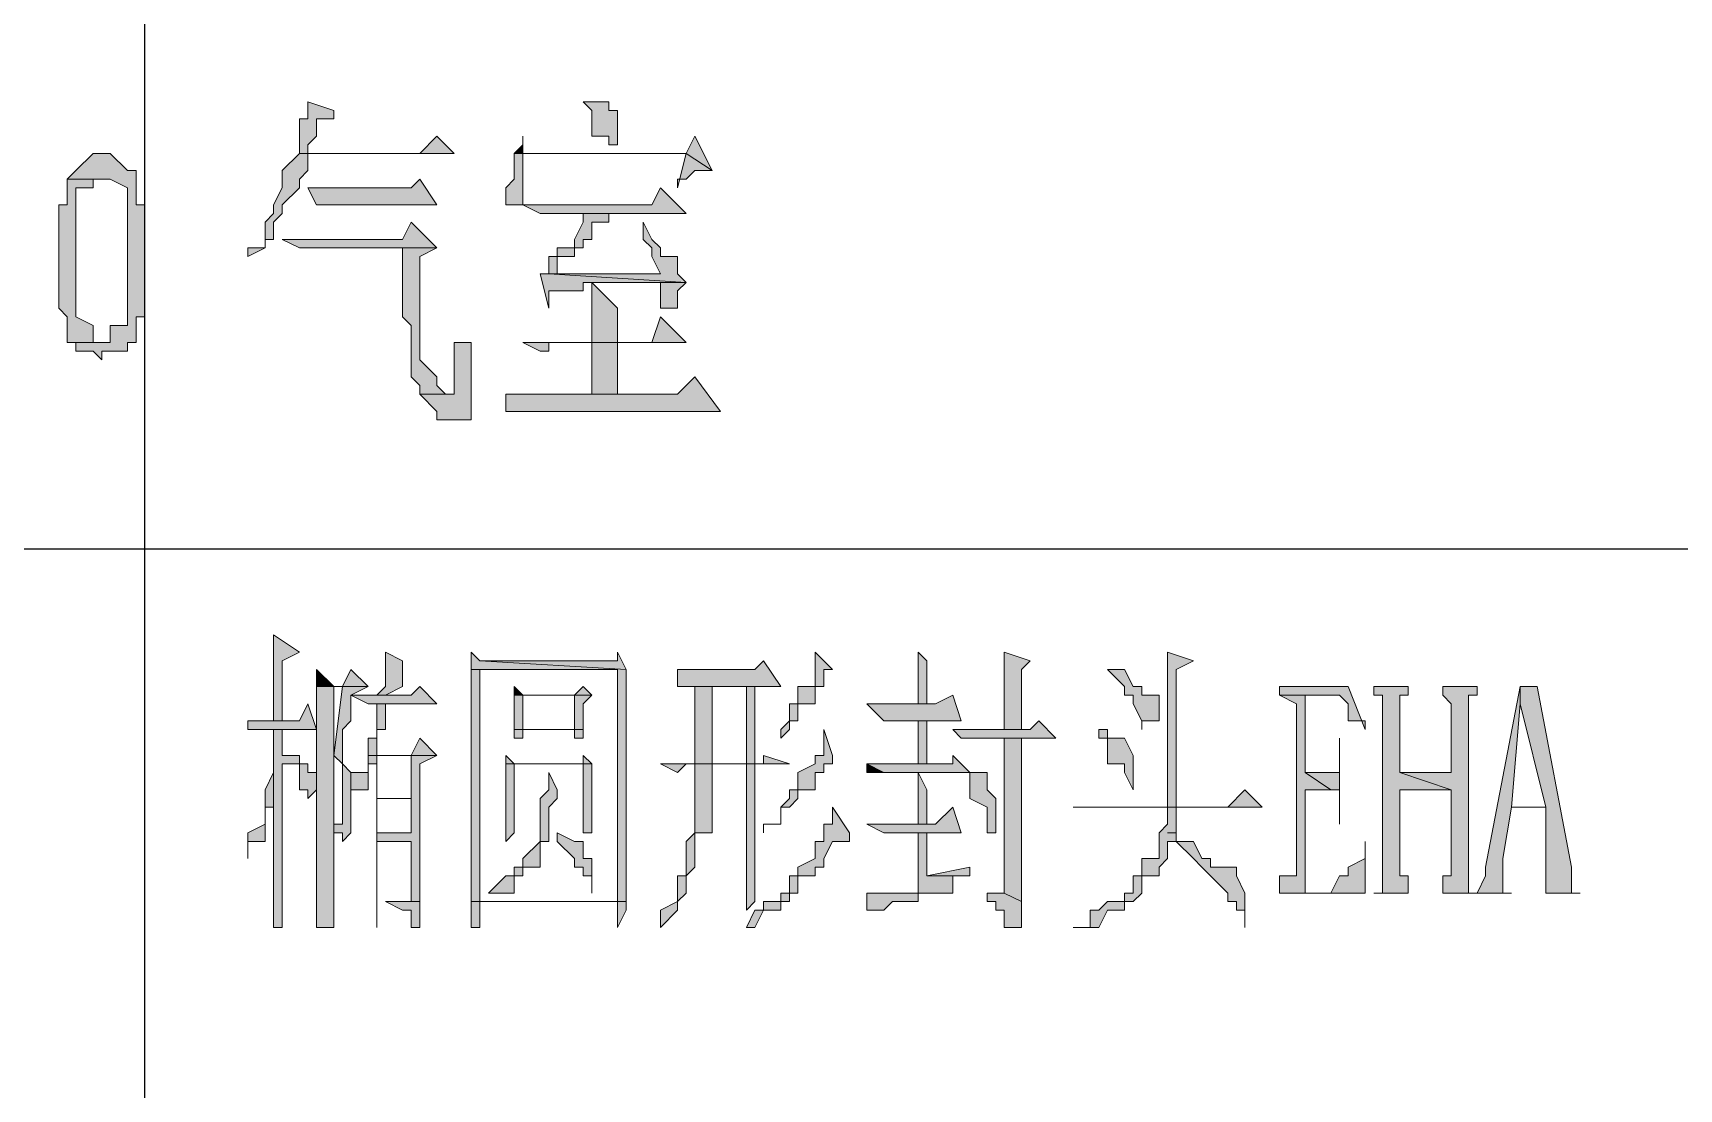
# Model space of a CAD drawing. Header units: millimetres. Extents: x 20 to 821, y 1 to 1134.
# Drawn here: x 617.22 to 651.69, y 212.76 to 234.86 of the extents above; entities that cross this region are included whole.
import ezdxf

# ---------------------------------------------------------------- set-up
doc = ezdxf.new("R2010")
doc.units = ezdxf.units.MM
doc.layers.add('1', color=7, linetype='Continuous')

msp = doc.modelspace()

# ---------------------------------------------------------------- hatches: boundary and pattern name
h = msp.add_hatch(color=0)
h.dxf.hatch_style = 2
h.paths.add_polyline_path([(622.98, 233.421732), (622.98, 233.061732), (622.8, 233.061732), (622.8, 232.341732), (622.98, 232.341732), (622.98, 232.521732), (623.16, 232.701732), (623.16, 233.061732), (623.52, 233.061732), (623.52, 233.241732)])
h = msp.add_hatch(color=0)
h.dxf.hatch_style = 2
h.paths.add_polyline_path([(628.74, 233.421732), (628.92, 233.241732), (628.92, 232.701732), (629.28, 232.701732), (629.28, 232.521732), (629.46, 232.521732), (629.46, 233.241732), (629.28, 233.241732), (629.28, 233.421732), (628.92, 233.421732)])
h = msp.add_hatch(color=0)
h.dxf.hatch_style = 2
h.paths.add_polyline_path([(625.68, 232.701732), (625.32, 232.341732), (622.8, 232.341732), (622.44, 231.981732), (622.44, 231.621732), (622.26, 231.261732), (622.26, 231.081732), (622.08, 230.901732), (622.08, 230.361732), (621.72, 230.361732), (621.72, 230.181732), (622.08, 230.361732), (622.08, 230.541732), (622.26, 230.541732), (622.26, 230.901732), (622.44, 231.081732), (622.44, 231.261732), (622.8, 231.621732), (622.8, 231.801732), (622.98, 231.981732), (622.98, 232.341732), (626.04, 232.341732)])
h = msp.add_hatch(color=0)
h.dxf.hatch_style = 2
h.paths.add_polyline_path([(631.08, 232.701732), (630.9, 232.341732), (627.3, 232.341732), (630.9, 232.341732), (631.44, 231.981732)])
h = msp.add_hatch(color=0)
h.dxf.hatch_style = 2
h.paths.add_polyline_path([(627.48, 232.701732), (627.48, 232.521732), (627.3, 232.341732), (627.48, 232.341732)])
h = msp.add_hatch(color=0)
h.dxf.hatch_style = 2
h.paths.add_polyline_path([(618.66, 232.341732), (618.48, 232.341732), (618.12, 231.981732), (617.94, 231.801732), (618.84, 231.801732), (619.2, 231.621732), (619.2, 230.901732), (619.2, 228.741732), (618.84, 228.741732), (618.84, 228.381732), (618.66, 228.381732), (617.94, 228.381732), (618.12, 228.381732), (618.12, 228.201732), (618.48, 228.201732), (618.66, 228.021732), (618.66, 228.201732), (618.84, 228.201732), (619.2, 228.201732), (619.2, 228.381732), (619.38, 228.381732), (619.38, 228.741732), (619.38, 228.921732), (619.56, 228.921732), (619.56, 231.261732), (619.38, 231.261732), (619.38, 231.981732), (619.2, 231.981732), (618.84, 232.341732)])
h = msp.add_hatch(color=0)
h.dxf.hatch_style = 2
h.paths.add_polyline_path([(627.3, 232.341732), (627.3, 231.801732), (627.12, 231.621732), (627.12, 231.261732), (627.3, 231.261732), (627.48, 231.261732), (627.48, 231.621732), (627.48, 232.341732), (630.9, 232.341732)])
h = msp.add_hatch(color=0)
h.dxf.hatch_style = 2
h.paths.add_polyline_path([(630.9, 232.341732), (630.72, 231.621732), (630.72, 231.801732), (630.9, 231.801732), (631.08, 231.981732), (631.44, 231.981732)])
h = msp.add_hatch(color=0)
h.dxf.hatch_style = 2
h.paths.add_polyline_path([(617.94, 231.801732), (617.94, 231.261732), (617.76, 231.261732), (617.76, 229.101732), (617.94, 228.921732), (617.94, 228.381732), (618.66, 228.381732), (618.48, 228.381732), (618.48, 228.741732), (618.12, 228.921732), (618.12, 231.621732), (618.48, 231.621732), (618.48, 231.801732), (618.66, 231.801732)])
h = msp.add_hatch(color=0)
h.dxf.hatch_style = 2
h.paths.add_polyline_path([(625.32, 231.801732), (625.14, 231.621732), (622.98, 231.621732), (623.16, 231.261732), (625.68, 231.261732)])
h = msp.add_hatch(color=0)
h.dxf.hatch_style = 2
h.paths.add_polyline_path([(630.36, 231.621732), (630.18, 231.261732), (627.48, 231.261732), (627.84, 231.081732), (630.9, 231.081732)])
h = msp.add_hatch(color=0)
h.dxf.hatch_style = 2
h.paths.add_polyline_path([(629.28, 231.081732), (628.74, 231.081732), (628.74, 230.901732), (628.56, 230.541732), (628.56, 230.361732), (628.2, 230.361732), (628.2, 230.181732), (628.02, 230.181732), (628.02, 229.821732), (627.84, 229.821732), (628.02, 229.101732), (628.02, 229.461732), (628.2, 229.461732), (628.74, 229.461732), (628.74, 229.641732), (628.92, 229.641732), (630.9, 229.641732), (628.02, 229.821732), (628.2, 229.821732), (628.2, 230.181732), (628.56, 230.181732), (628.56, 230.361732), (628.74, 230.361732), (628.74, 230.541732), (628.92, 230.541732), (628.92, 230.901732), (629.28, 230.901732)])
h = msp.add_hatch(color=0)
h.dxf.hatch_style = 2
h.paths.add_polyline_path([(625.14, 230.901732), (624.96, 230.541732), (622.44, 230.541732), (622.8, 230.361732), (625.68, 230.361732)])
h = msp.add_hatch(color=0)
h.dxf.hatch_style = 2
h.paths.add_polyline_path([(630, 230.901732), (630, 230.541732), (630.18, 230.361732), (630.18, 230.181732), (630.36, 229.821732), (628.02, 229.821732), (630.9, 229.641732), (630.72, 229.821732), (630.72, 230.181732), (630.36, 230.181732), (630.36, 230.361732), (630.18, 230.541732)])
h = msp.add_hatch(color=0)
h.dxf.hatch_style = 2
h.paths.add_polyline_path([(625.68, 230.361732), (624.96, 230.361732), (624.96, 230.181732), (624.96, 228.921732), (625.14, 228.741732), (625.14, 227.661732), (625.32, 227.481732), (625.32, 227.301732), (625.86, 227.301732), (625.68, 227.481732), (625.68, 227.661732), (625.32, 228.021732), (625.32, 230.181732)])
h = msp.add_hatch(color=0)
h.dxf.hatch_style = 2
h.paths.add_polyline_path([(628.92, 229.641732), (628.92, 228.381732), (629.46, 228.381732), (629.46, 229.101732)])
h = msp.add_hatch(color=0)
h.dxf.hatch_style = 2
h.paths.add_polyline_path([(630.9, 229.641732), (630.36, 229.641732), (630.36, 229.461732), (630.36, 229.101732), (630.72, 229.101732), (630.72, 229.461732)])
h = msp.add_hatch(color=0)
h.dxf.hatch_style = 2
h.paths.add_polyline_path([(630.36, 228.921732), (630.18, 228.381732), (627.48, 228.381732), (627.84, 228.201732), (628.02, 228.201732), (628.02, 228.381732), (630.9, 228.381732)])
h = msp.add_hatch(color=0)
h.dxf.hatch_style = 2
h.paths.add_polyline_path([(626.4, 228.381732), (626.04, 228.381732), (626.04, 228.201732), (626.04, 227.301732), (625.86, 227.301732), (625.32, 227.301732), (625.68, 226.941732), (625.68, 226.761732), (625.86, 226.761732), (626.4, 226.761732), (626.4, 226.941732), (626.4, 227.301732), (626.4, 227.481732)])
h = msp.add_hatch(color=0)
h.dxf.hatch_style = 2
h.paths.add_polyline_path([(628.92, 227.301732), (629.46, 227.301732), (629.46, 228.381732), (628.92, 228.381732)])
h = msp.add_hatch(color=0)
h.dxf.hatch_style = 2
h.paths.add_polyline_path([(631.08, 227.661732), (630.72, 227.301732), (627.12, 227.301732), (627.12, 226.941732), (631.62, 226.941732)])
h = msp.add_hatch(color=0)
h.dxf.hatch_style = 2
h.paths.add_polyline_path([(622.26, 222.261732), (622.26, 220.461732), (622.44, 220.461732), (622.44, 221.721732), (622.8, 221.901732)])
h = msp.add_hatch(color=0)
h.dxf.hatch_style = 2
h.paths.add_polyline_path([(624.6, 221.901732), (624.6, 221.181732), (624.42, 221.001732), (624.6, 221.001732), (624.96, 221.181732), (624.96, 221.721732)])
h = msp.add_hatch(color=0)
h.dxf.hatch_style = 2
h.paths.add_polyline_path([(626.4, 221.901732), (626.4, 221.541732), (629.46, 221.541732), (629.46, 216.681732), (626.58, 216.681732), (629.64, 216.681732), (629.64, 216.861732), (629.64, 221.541732), (626.58, 221.721732)])
h = msp.add_hatch(color=0)
h.dxf.hatch_style = 2
h.paths.add_polyline_path([(629.46, 221.901732), (629.46, 221.721732), (626.58, 221.721732), (629.64, 221.541732)])
h = msp.add_hatch(color=0)
h.dxf.hatch_style = 2
h.paths.add_polyline_path([(632.52, 221.721732), (632.34, 221.541732), (630.72, 221.541732), (630.72, 221.181732), (632.88, 221.181732)])
h = msp.add_hatch(color=0)
h.dxf.hatch_style = 2
h.paths.add_polyline_path([(633.6, 221.901732), (633.6, 221.181732), (633.24, 221.181732), (633.24, 220.821732), (633.06, 220.821732), (633.06, 220.461732), (632.88, 220.281732), (632.88, 220.101732), (633.06, 220.281732), (633.06, 220.461732), (633.24, 220.461732), (633.24, 220.821732), (633.6, 220.821732), (633.6, 221.181732), (633.78, 221.181732), (633.78, 221.541732), (633.96, 221.541732)])
h = msp.add_hatch(color=0)
h.dxf.hatch_style = 2
h.paths.add_polyline_path([(635.76, 221.901732), (635.76, 220.821732), (635.94, 220.821732), (635.94, 221.721732)])
h = msp.add_hatch(color=0)
h.dxf.hatch_style = 2
h.paths.add_polyline_path([(637.56, 221.901732), (637.56, 220.281732), (637.92, 220.281732), (637.92, 221.541732), (638.1, 221.721732)])
h = msp.add_hatch(color=0)
h.dxf.hatch_style = 2
h.paths.add_polyline_path([(640.98, 221.901732), (640.98, 218.661732), (641.16, 218.661732), (641.16, 221.541732), (641.52, 221.721732)])
h = msp.add_hatch(color=0)
h.dxf.hatch_style = 2
h.paths.add_polyline_path([(623.16, 221.541732), (623.16, 221.181732), (623.52, 221.181732)])
h = msp.add_hatch(color=0)
h.dxf.hatch_style = 2
h.paths.add_polyline_path([(623.88, 221.541732), (623.7, 221.181732), (623.16, 221.181732), (623.16, 221.001732), (623.16, 217.941732), (623.16, 216.141732), (623.52, 216.141732), (623.52, 221.181732), (623.7, 221.181732), (624.24, 221.181732)])
h = msp.add_hatch(color=0)
h.dxf.hatch_style = 2
h.paths.add_polyline_path([(626.4, 221.541732), (626.4, 216.681732), (629.46, 216.681732), (629.46, 216.141732), (629.64, 216.501732), (629.64, 216.681732), (626.58, 216.681732), (626.58, 221.541732), (629.46, 221.541732)])
h = msp.add_hatch(color=0)
h.dxf.hatch_style = 2
h.paths.add_polyline_path([(639.72, 221.541732), (640.08, 221.181732), (640.08, 221.001732), (640.26, 221.001732), (640.26, 220.821732), (640.44, 220.461732), (640.44, 220.281732), (640.44, 220.461732), (640.8, 220.461732), (640.8, 220.821732), (640.8, 221.001732), (640.44, 221.001732), (640.44, 221.181732), (640.26, 221.181732), (640.08, 221.541732)])
h = msp.add_hatch(color=0)
h.dxf.hatch_style = 2
h.paths.add_polyline_path([(624.24, 221.181732), (623.7, 221.181732), (623.52, 219.741732), (623.7, 219.561732), (623.7, 218.301732), (623.52, 218.301732), (623.52, 218.121732), (623.7, 218.121732), (623.7, 217.941732), (623.88, 218.121732), (623.88, 219.381732), (623.7, 219.561732), (623.7, 220.281732), (623.88, 220.461732), (623.88, 221.001732)])
h = msp.add_hatch(color=0)
h.dxf.hatch_style = 2
h.paths.add_polyline_path([(625.32, 221.181732), (625.14, 221.001732), (623.88, 221.001732), (624.24, 220.821732), (625.68, 220.821732)])
h = msp.add_hatch(color=0)
h.dxf.hatch_style = 2
h.paths.add_polyline_path([(627.3, 221.181732), (627.3, 221.001732), (627.48, 221.001732)])
h = msp.add_hatch(color=0)
h.dxf.hatch_style = 2
h.paths.add_polyline_path([(628.74, 221.181732), (628.56, 221.001732), (627.3, 221.001732), (627.3, 220.821732), (627.3, 220.281732), (628.56, 220.281732), (628.56, 220.101732), (628.74, 220.101732), (628.74, 220.281732), (627.48, 220.281732), (627.48, 221.001732), (628.56, 221.001732), (628.92, 221.001732)])
h = msp.add_hatch(color=0)
h.dxf.hatch_style = 2
h.paths.add_polyline_path([(628.92, 221.001732), (628.56, 221.001732), (628.56, 220.281732), (627.48, 220.281732), (628.74, 220.281732), (628.74, 220.821732)])
h = msp.add_hatch(color=0)
h.dxf.hatch_style = 2
h.paths.add_polyline_path([(631.08, 221.181732), (631.08, 219.561732), (631.44, 219.561732), (631.44, 221.181732), (632.16, 221.181732)])
h = msp.add_hatch(color=0)
h.dxf.hatch_style = 2
h.paths.add_polyline_path([(632.34, 221.181732), (631.08, 221.181732), (632.16, 221.181732), (632.16, 219.561732), (632.34, 219.561732)])
h = msp.add_hatch(color=0)
h.dxf.hatch_style = 2
h.paths.add_polyline_path([(636.48, 221.001732), (636.12, 220.821732), (634.68, 220.821732), (635.04, 220.461732), (636.66, 220.461732)])
h = msp.add_hatch(color=0)
h.dxf.hatch_style = 2
h.paths.add_polyline_path([(644.76, 221.181732), (643.32, 221.181732), (643.32, 221.001732), (644.58, 221.001732), (644.76, 220.821732), (644.76, 220.461732), (645.12, 220.461732), (645.12, 220.281732)])
h = msp.add_hatch(color=0)
h.dxf.hatch_style = 2
h.paths.add_polyline_path([(643.32, 221.001732), (643.68, 220.821732), (643.68, 217.221732), (643.32, 217.221732), (643.32, 216.861732), (643.86, 216.861732), (643.86, 219.021732), (644.4, 219.021732), (643.86, 219.381732), (643.86, 221.001732), (644.4, 221.001732)])
h = msp.add_hatch(color=0)
h.dxf.hatch_style = 2
h.paths.add_polyline_path([(646.02, 221.181732), (645.3, 221.181732), (645.3, 221.001732), (645.48, 221.001732), (645.48, 220.821732), (645.48, 216.861732), (645.3, 216.861732), (646.02, 216.861732), (646.02, 217.221732), (645.84, 217.221732), (645.84, 219.021732), (646.92, 219.021732), (645.84, 219.381732), (645.84, 221.001732), (646.02, 221.001732)])
h = msp.add_hatch(color=0)
h.dxf.hatch_style = 2
h.paths.add_polyline_path([(647.46, 221.181732), (646.74, 221.181732), (646.74, 221.001732), (646.92, 220.821732), (646.92, 219.381732), (645.84, 219.381732), (646.92, 219.021732), (646.92, 217.221732), (646.74, 217.221732), (646.74, 216.861732), (647.46, 216.861732), (647.28, 216.861732), (647.28, 217.221732), (647.28, 221.001732), (647.46, 221.001732)])
h = msp.add_hatch(color=0)
h.dxf.hatch_style = 2
h.paths.add_polyline_path([(648.36, 221.181732), (647.64, 217.401732), (647.64, 217.221732), (647.46, 216.861732), (648.18, 216.861732), (648, 216.861732), (648, 217.581732), (648.18, 218.661732), (648.9, 218.661732), (648.18, 218.661732), (648.36, 220.821732)])
h = msp.add_hatch(color=0)
h.dxf.hatch_style = 2
h.paths.add_polyline_path([(648.72, 221.181732), (648.36, 221.181732), (648.36, 220.821732), (648.9, 218.661732), (648.18, 218.661732), (648.9, 218.661732), (648.9, 216.861732), (649.62, 216.861732), (649.44, 216.861732), (649.44, 217.221732), (649.44, 217.401732)])
h = msp.add_hatch(color=0)
h.dxf.hatch_style = 2
h.paths.add_polyline_path([(622.98, 220.821732), (622.8, 220.461732), (621.72, 220.461732), (621.72, 220.281732), (623.16, 220.281732)])
h = msp.add_hatch(color=0)
h.dxf.hatch_style = 2
h.paths.add_polyline_path([(624.6, 220.821732), (624.42, 220.821732), (624.42, 220.461732), (624.42, 220.101732), (624.24, 220.101732), (624.24, 219.741732), (625.14, 219.741732), (625.14, 218.841732), (624.42, 218.841732), (625.14, 218.841732), (625.14, 218.121732), (624.42, 218.121732), (624.42, 217.941732), (625.14, 217.941732), (625.14, 216.861732), (625.14, 216.681732), (625.32, 216.681732), (625.32, 219.561732), (625.68, 219.741732), (624.42, 219.741732), (624.42, 220.281732), (624.6, 220.281732)])
h = msp.add_hatch(color=0)
h.dxf.hatch_style = 2
h.paths.add_polyline_path([(622.44, 220.281732), (622.26, 220.281732), (622.26, 220.101732), (622.26, 216.861732), (622.26, 216.141732), (622.44, 216.141732), (622.44, 219.561732), (622.8, 219.561732), (622.8, 219.741732), (622.44, 219.741732)])
h = msp.add_hatch(color=0)
h.dxf.hatch_style = 2
h.paths.add_polyline_path([(627.3, 220.281732), (627.3, 220.101732), (627.48, 220.101732), (627.48, 220.281732), (628.56, 220.281732)])
h = msp.add_hatch(color=0)
h.dxf.hatch_style = 2
h.paths.add_polyline_path([(633.78, 220.281732), (633.78, 219.741732), (633.6, 219.741732), (633.6, 219.561732), (633.24, 219.381732), (633.24, 219.021732), (633.06, 219.021732), (633.06, 218.841732), (632.88, 218.661732), (632.88, 218.301732), (632.52, 218.301732), (632.52, 218.121732), (632.52, 218.301732), (632.88, 218.301732), (632.88, 218.661732), (633.06, 218.661732), (633.24, 218.841732), (633.24, 219.021732), (633.6, 219.021732), (633.6, 219.381732), (633.78, 219.381732), (633.78, 219.561732), (633.96, 219.561732), (633.96, 219.741732)])
h = msp.add_hatch(color=0)
h.dxf.hatch_style = 2
h.paths.add_polyline_path([(635.76, 219.561732), (635.94, 219.561732), (635.94, 220.461732), (635.76, 220.461732)])
h = msp.add_hatch(color=0)
h.dxf.hatch_style = 2
h.paths.add_polyline_path([(638.28, 220.461732), (638.1, 220.281732), (636.48, 220.281732), (636.66, 220.101732), (638.64, 220.101732)])
h = msp.add_hatch(color=0)
h.dxf.hatch_style = 2
h.paths.add_polyline_path([(639.54, 220.281732), (639.54, 220.101732), (639.72, 220.101732), (639.72, 219.561732), (640.08, 219.561732), (640.08, 219.381732), (640.26, 219.021732), (640.26, 219.741732), (640.08, 220.101732), (639.72, 220.101732), (639.72, 220.281732)])
h = msp.add_hatch(color=0)
h.dxf.hatch_style = 2
h.paths.add_polyline_path([(625.32, 220.101732), (625.14, 219.741732), (624.42, 219.741732), (625.68, 219.741732)])
h = msp.add_hatch(color=0)
h.dxf.hatch_style = 2
h.paths.add_polyline_path([(637.92, 220.101732), (637.56, 220.101732), (637.56, 216.861732), (637.92, 216.681732)])
h = msp.add_hatch(color=0)
h.dxf.hatch_style = 2
h.paths.add_polyline_path([(644.58, 220.101732), (644.58, 219.381732), (644.4, 219.381732), (643.86, 219.381732), (644.4, 219.021732), (644.58, 219.021732), (644.58, 218.841732), (644.58, 218.301732)])
h = msp.add_hatch(color=0)
h.dxf.hatch_style = 2
h.paths.add_polyline_path([(624.24, 219.741732), (624.24, 219.561732), (624.42, 219.561732), (624.42, 218.841732), (624.42, 219.741732), (625.14, 219.741732)])
h = msp.add_hatch(color=0)
h.dxf.hatch_style = 2
h.paths.add_polyline_path([(627.12, 219.741732), (627.12, 219.561732), (628.74, 219.561732), (628.74, 218.121732), (628.92, 218.121732), (628.92, 219.561732), (627.3, 219.561732)])
h = msp.add_hatch(color=0)
h.dxf.hatch_style = 2
h.paths.add_polyline_path([(628.74, 219.741732), (628.74, 219.561732), (627.3, 219.561732), (628.92, 219.561732)])
h = msp.add_hatch(color=0)
h.dxf.hatch_style = 2
h.paths.add_polyline_path([(632.52, 219.741732), (632.52, 219.561732), (632.34, 219.561732), (630.36, 219.561732), (630.72, 219.381732), (630.9, 219.561732), (633.06, 219.561732)])
h = msp.add_hatch(color=0)
h.dxf.hatch_style = 2
h.paths.add_polyline_path([(636.48, 219.741732), (636.48, 219.561732), (635.94, 219.561732), (634.68, 219.561732), (635.04, 219.381732), (636.84, 219.381732)])
h = msp.add_hatch(color=0)
h.dxf.hatch_style = 2
h.paths.add_polyline_path([(622.26, 219.381732), (622.08, 219.021732), (622.08, 218.301732), (621.72, 218.121732), (621.72, 217.581732), (621.72, 217.941732), (622.08, 217.941732), (622.08, 218.121732), (622.08, 218.661732), (622.26, 218.661732), (622.26, 218.841732)])
h = msp.add_hatch(color=0)
h.dxf.hatch_style = 2
h.paths.add_polyline_path([(622.8, 219.561732), (622.44, 219.561732), (622.8, 219.561732), (622.8, 219.021732), (622.98, 219.021732), (622.98, 218.841732), (623.16, 219.021732), (623.16, 219.381732), (622.98, 219.381732), (622.98, 219.561732)])
h = msp.add_hatch(color=0)
h.dxf.hatch_style = 2
h.paths.add_polyline_path([(624.24, 219.561732), (624.24, 219.381732), (623.88, 219.381732), (623.88, 219.021732), (624.24, 219.021732), (624.24, 219.561732), (624.42, 219.561732)])
h = msp.add_hatch(color=0)
h.dxf.hatch_style = 2
h.paths.add_polyline_path([(628.02, 219.381732), (628.02, 219.021732), (627.84, 218.841732), (627.84, 217.941732), (627.48, 217.581732), (627.48, 217.401732), (627.3, 217.401732), (627.3, 217.221732), (627.12, 217.221732), (626.76, 216.861732), (627.12, 216.861732), (627.3, 216.861732), (627.3, 217.221732), (627.48, 217.221732), (627.48, 217.401732), (627.84, 217.401732), (627.84, 217.941732), (628.02, 217.941732), (628.02, 218.661732), (628.2, 218.841732), (628.2, 219.021732)])
h = msp.add_hatch(color=0)
h.dxf.hatch_style = 2
h.paths.add_polyline_path([(627.12, 219.561732), (627.12, 217.941732), (627.3, 218.121732), (627.3, 219.561732), (628.74, 219.561732)])
h = msp.add_hatch(color=0)
h.dxf.hatch_style = 2
h.paths.add_polyline_path([(631.08, 219.561732), (631.08, 218.121732), (630.9, 217.941732), (630.9, 217.221732), (630.72, 217.221732), (630.72, 216.681732), (630.36, 216.501732), (630.36, 216.141732), (630.72, 216.501732), (630.72, 216.681732), (630.9, 216.861732), (630.9, 217.221732), (631.08, 217.401732), (631.08, 218.121732), (631.44, 218.121732), (631.44, 219.561732), (632.16, 219.561732)])
h = msp.add_hatch(color=0)
h.dxf.hatch_style = 2
h.paths.add_polyline_path([(632.34, 219.561732), (631.08, 219.561732), (632.16, 219.561732), (632.16, 216.501732), (632.34, 216.681732)])
h = msp.add_hatch(color=0)
h.dxf.hatch_style = 2
h.paths.add_polyline_path([(634.68, 219.561732), (634.68, 219.381732), (635.04, 219.381732)])
h = msp.add_hatch(color=0)
h.dxf.hatch_style = 2
h.paths.add_polyline_path([(635.76, 219.381732), (635.76, 218.301732), (635.94, 218.301732), (635.94, 219.021732)])
h = msp.add_hatch(color=0)
h.dxf.hatch_style = 2
h.paths.add_polyline_path([(636.84, 219.381732), (636.84, 218.841732), (637.2, 218.661732), (637.2, 218.121732), (637.38, 218.121732), (637.38, 218.841732), (637.2, 219.021732), (637.2, 219.381732)])
h = msp.add_hatch(color=0)
h.dxf.hatch_style = 2
h.paths.add_polyline_path([(642.6, 219.021732), (642.24, 218.661732), (639, 218.661732), (639.36, 218.661732), (642.96, 218.661732)])
h = msp.add_hatch(color=0)
h.dxf.hatch_style = 2
h.paths.add_polyline_path([(624.42, 218.841732), (624.42, 217.941732), (624.42, 218.121732), (624.42, 218.841732), (625.14, 218.841732)])
h = msp.add_hatch(color=0)
h.dxf.hatch_style = 2
h.paths.add_polyline_path([(633.96, 218.661732), (633.96, 218.301732), (633.78, 218.301732), (633.78, 217.941732), (633.6, 217.941732), (633.6, 217.581732), (633.24, 217.401732), (633.24, 217.221732), (633.06, 217.221732), (633.06, 216.861732), (632.88, 216.861732), (632.88, 216.681732), (632.52, 216.681732), (632.52, 216.501732), (632.34, 216.501732), (632.16, 216.141732), (632.34, 216.141732), (632.52, 216.501732), (632.88, 216.501732), (632.88, 216.681732), (633.06, 216.681732), (633.06, 216.861732), (633.24, 216.861732), (633.24, 217.221732), (633.6, 217.221732), (633.6, 217.401732), (633.78, 217.401732), (633.78, 217.581732), (633.96, 217.941732), (634.32, 217.941732), (634.32, 218.121732)])
h = msp.add_hatch(color=0)
h.dxf.hatch_style = 2
h.paths.add_polyline_path([(636.48, 218.661732), (636.12, 218.301732), (634.68, 218.301732), (635.04, 218.121732), (636.66, 218.121732)])
h = msp.add_hatch(color=0)
h.dxf.hatch_style = 2
h.paths.add_polyline_path([(641.16, 218.661732), (640.98, 218.661732), (640.98, 218.301732), (640.8, 218.121732), (640.8, 217.581732), (640.44, 217.581732), (640.44, 217.221732), (640.26, 217.221732), (640.26, 216.861732), (640.08, 216.861732), (640.08, 216.681732), (639.72, 216.681732), (639.54, 216.501732), (639.36, 216.501732), (639.36, 216.141732), (639, 216.141732), (639.54, 216.141732), (639.72, 216.501732), (640.08, 216.501732), (640.08, 216.681732), (640.26, 216.681732), (640.44, 216.861732), (640.44, 217.221732), (640.8, 217.221732), (640.8, 217.401732), (640.98, 217.581732), (640.98, 217.941732), (641.16, 217.941732), (641.16, 218.121732), (640.98, 218.121732), (641.16, 218.121732), (641.16, 218.301732)])
h = msp.add_hatch(color=0)
h.dxf.hatch_style = 2
h.paths.add_polyline_path([(623.52, 218.301732), (623.7, 218.301732)])
h = msp.add_hatch(color=0)
h.dxf.hatch_style = 2
h.paths.add_polyline_path([(624.42, 217.941732), (624.42, 216.141732), (624.42, 217.941732), (625.14, 217.941732)])
h = msp.add_hatch(color=0)
h.dxf.hatch_style = 2
h.paths.add_polyline_path([(628.2, 218.121732), (628.2, 217.941732), (628.56, 217.581732), (628.56, 217.401732), (628.74, 217.401732), (628.74, 217.221732), (628.92, 217.221732), (628.92, 216.861732), (628.92, 217.221732), (628.92, 217.581732), (628.74, 217.581732), (628.74, 217.941732), (628.56, 217.941732)])
h = msp.add_hatch(color=0)
h.dxf.hatch_style = 2
h.paths.add_polyline_path([(635.94, 218.121732), (635.76, 218.121732), (635.76, 216.861732), (634.68, 216.861732), (634.68, 216.501732), (635.04, 216.501732), (635.22, 216.681732), (635.4, 216.681732), (635.76, 216.681732), (635.76, 216.861732), (636.48, 216.861732), (636.48, 217.221732), (635.94, 217.221732)])
h = msp.add_hatch(color=0)
h.dxf.hatch_style = 2
h.paths.add_polyline_path([(641.16, 217.941732), (640.98, 217.941732), (641.16, 217.941732), (641.52, 217.581732), (641.7, 217.401732), (641.88, 217.221732), (642.24, 216.861732), (642.24, 216.681732), (642.42, 216.681732), (642.42, 216.501732), (642.6, 216.501732), (642.6, 216.141732), (642.6, 216.501732), (642.6, 216.861732), (642.42, 217.221732), (642.42, 217.401732), (642.24, 217.401732), (641.88, 217.401732), (641.88, 217.581732), (641.7, 217.581732), (641.52, 217.941732)])
h = msp.add_hatch(color=0)
h.dxf.hatch_style = 2
h.paths.add_polyline_path([(645.12, 217.941732), (645.12, 217.581732), (644.76, 217.401732), (644.76, 217.221732), (644.58, 217.221732), (644.4, 216.861732), (643.32, 216.861732), (645.12, 216.861732)])
h = msp.add_hatch(color=0)
h.dxf.hatch_style = 2
h.paths.add_polyline_path([(636.84, 217.401732), (635.94, 217.221732), (636.84, 217.221732)])
h = msp.add_hatch(color=0)
h.dxf.hatch_style = 2
h.paths.add_polyline_path([(637.2, 216.861732), (637.2, 216.681732), (637.38, 216.681732), (637.38, 216.501732), (637.56, 216.501732), (637.56, 216.141732), (637.92, 216.141732), (637.92, 216.681732), (637.56, 216.861732)])
h = msp.add_hatch(color=0)
h.dxf.hatch_style = 2
h.paths.add_polyline_path([(624.6, 216.681732), (624.96, 216.501732), (625.14, 216.501732), (625.14, 216.141732), (625.32, 216.141732), (625.32, 216.501732), (625.32, 216.681732), (625.14, 216.681732)])
h = msp.add_hatch(color=0)
h.dxf.hatch_style = 2
h.paths.add_polyline_path([(626.4, 216.681732), (626.4, 216.141732), (626.58, 216.141732), (626.58, 216.681732), (629.46, 216.681732)])

# ---------------------------------------------------------------- linework, layer by layer
at = {"layer": '1', "color": 0, "lineweight": 25}
for points in [[(619.56, 89.781732), (619.56, 419.721732)], [(557.64, 224.061732), (821.16, 224.061732)]]:
    msp.add_lwpolyline(points, dxfattribs=at)
at = {"layer": '1', "color": 0, "lineweight": 5}
for points in [[(622.98, 233.421732), (622.98, 233.061732), (622.8, 233.061732), (622.8, 232.341732), (622.98, 232.341732), (622.98, 232.521732), (623.16, 232.701732), (623.16, 233.061732), (623.52, 233.061732), (623.52, 233.241732), (622.98, 233.421732)], [(628.74, 233.421732), (628.92, 233.241732), (628.92, 232.701732), (629.28, 232.701732), (629.28, 232.521732), (629.46, 232.521732), (629.46, 233.241732), (629.28, 233.241732), (629.28, 233.421732), (628.92, 233.421732), (628.74, 233.421732)], [(625.68, 232.701732), (625.32, 232.341732), (622.8, 232.341732), (622.44, 231.981732), (622.44, 231.621732), (622.26, 231.261732), (622.26, 231.081732), (622.08, 230.901732), (622.08, 230.361732), (621.72, 230.361732), (621.72, 230.181732), (622.08, 230.361732), (622.08, 230.541732), (622.26, 230.541732), (622.26, 230.901732), (622.44, 231.081732), (622.44, 231.261732), (622.8, 231.621732), (622.8, 231.801732), (622.98, 231.981732), (622.98, 232.341732), (626.04, 232.341732), (625.68, 232.701732)], [(631.08, 232.701732), (630.9, 232.341732), (627.3, 232.341732), (630.9, 232.341732), (631.44, 231.981732), (631.08, 232.701732)], [(627.48, 232.701732), (627.48, 232.521732), (627.3, 232.341732), (627.48, 232.341732), (627.48, 232.701732)], [(618.66, 232.341732), (618.48, 232.341732), (618.12, 231.981732), (617.94, 231.801732), (618.84, 231.801732), (619.2, 231.621732), (619.2, 230.901732), (619.2, 230.901732), (619.2, 228.741732), (618.84, 228.741732), (618.84, 228.381732), (618.66, 228.381732), (617.94, 228.381732), (618.12, 228.381732), (618.12, 228.201732), (618.48, 228.201732), (618.66, 228.021732), (618.66, 228.201732), (618.84, 228.201732), (619.2, 228.201732), (619.2, 228.381732), (619.38, 228.381732), (619.38, 228.741732), (619.38, 228.921732), (619.56, 228.921732), (619.56, 231.261732), (619.38, 231.261732), (619.38, 231.981732), (619.2, 231.981732), (618.84, 232.341732), (618.66, 232.341732)], [(627.3, 232.341732), (627.3, 231.801732), (627.12, 231.621732), (627.12, 231.261732), (627.3, 231.261732), (627.48, 231.261732), (627.48, 231.621732), (627.48, 232.341732), (630.9, 232.341732), (627.3, 232.341732)], [(630.9, 232.341732), (630.72, 231.621732), (630.72, 231.801732), (630.9, 231.801732), (631.08, 231.981732), (631.44, 231.981732), (630.9, 232.341732)], [(617.94, 231.801732), (617.94, 231.261732), (617.76, 231.261732), (617.76, 229.101732), (617.94, 228.921732), (617.94, 228.921732), (617.94, 228.381732), (618.66, 228.381732), (618.48, 228.381732), (618.48, 228.741732), (618.12, 228.921732), (618.12, 231.621732), (618.48, 231.621732), (618.48, 231.801732), (618.66, 231.801732), (617.94, 231.801732)], [(625.32, 231.801732), (625.14, 231.621732), (622.98, 231.621732), (623.16, 231.261732), (625.68, 231.261732), (625.32, 231.801732)], [(630.36, 231.621732), (630.18, 231.261732), (627.48, 231.261732), (627.84, 231.081732), (630.9, 231.081732), (630.36, 231.621732)], [(629.28, 231.081732), (628.74, 231.081732), (628.74, 230.901732), (628.56, 230.541732), (628.56, 230.361732), (628.2, 230.361732), (628.2, 230.181732), (628.02, 230.181732), (628.02, 229.821732), (627.84, 229.821732), (628.02, 229.101732), (628.02, 229.461732), (628.2, 229.461732), (628.74, 229.461732), (628.74, 229.641732), (628.92, 229.641732), (630.9, 229.641732), (628.02, 229.821732), (628.2, 229.821732), (628.2, 230.181732), (628.56, 230.181732), (628.56, 230.361732), (628.74, 230.361732), (628.74, 230.541732), (628.92, 230.541732), (628.92, 230.901732), (629.28, 230.901732), (629.28, 231.081732)], [(625.14, 230.901732), (624.96, 230.541732), (622.44, 230.541732), (622.8, 230.361732), (625.68, 230.361732), (625.14, 230.901732)], [(630, 230.901732), (630, 230.541732), (630.18, 230.361732), (630.18, 230.181732), (630.36, 229.821732), (628.02, 229.821732), (630.9, 229.641732), (630.72, 229.821732), (630.72, 230.181732), (630.36, 230.181732), (630.36, 230.361732), (630.18, 230.541732), (630, 230.901732)], [(625.68, 230.361732), (624.96, 230.361732), (624.96, 230.181732), (624.96, 228.921732), (625.14, 228.741732), (625.14, 227.661732), (625.32, 227.481732), (625.32, 227.301732), (625.86, 227.301732), (625.68, 227.481732), (625.68, 227.661732), (625.32, 228.021732), (625.32, 230.181732), (625.68, 230.361732)], [(628.92, 229.641732), (628.92, 228.381732), (629.46, 228.381732), (629.46, 229.101732), (628.92, 229.641732)], [(630.9, 229.641732), (630.36, 229.641732), (630.36, 229.461732), (630.36, 229.101732), (630.72, 229.101732), (630.72, 229.461732), (630.9, 229.641732)], [(630.36, 228.921732), (630.18, 228.381732), (627.48, 228.381732), (627.84, 228.201732), (628.02, 228.201732), (628.02, 228.381732), (630.9, 228.381732), (630.36, 228.921732)], [(626.4, 228.381732), (626.04, 228.381732), (626.04, 228.201732), (626.04, 227.301732), (625.86, 227.301732), (625.32, 227.301732), (625.68, 226.941732), (625.68, 226.761732), (625.86, 226.761732), (626.4, 226.761732), (626.4, 226.941732), (626.4, 227.301732), (626.4, 227.481732), (626.4, 228.381732)], [(628.92, 227.301732), (629.46, 227.301732), (629.46, 228.381732), (628.92, 228.381732), (628.92, 227.301732)], [(631.08, 227.661732), (630.72, 227.301732), (627.12, 227.301732), (627.12, 226.941732), (631.62, 226.941732), (631.08, 227.661732)], [(622.26, 222.261732), (622.26, 220.461732), (622.44, 220.461732), (622.44, 221.721732), (622.8, 221.901732), (622.26, 222.261732)], [(624.6, 221.901732), (624.6, 221.181732), (624.42, 221.001732), (624.6, 221.001732), (624.96, 221.181732), (624.96, 221.721732), (624.6, 221.901732)], [(626.4, 221.901732), (626.4, 221.541732), (629.46, 221.541732), (629.46, 216.681732), (626.58, 216.681732), (629.64, 216.681732), (629.64, 216.861732), (629.64, 221.541732), (626.58, 221.721732), (626.4, 221.901732)], [(629.46, 221.901732), (629.46, 221.721732), (626.58, 221.721732), (629.64, 221.541732), (629.46, 221.901732)], [(632.52, 221.721732), (632.34, 221.541732), (630.72, 221.541732), (630.72, 221.181732), (632.88, 221.181732), (632.52, 221.721732)], [(633.6, 221.901732), (633.6, 221.181732), (633.24, 221.181732), (633.24, 220.821732), (633.06, 220.821732), (633.06, 220.461732), (632.88, 220.281732), (632.88, 220.101732), (633.06, 220.281732), (633.06, 220.461732), (633.24, 220.461732), (633.24, 220.461732), (633.24, 220.821732), (633.6, 220.821732), (633.6, 221.181732), (633.78, 221.181732), (633.78, 221.541732), (633.96, 221.541732), (633.6, 221.901732)], [(635.76, 221.901732), (635.76, 220.821732), (635.94, 220.821732), (635.94, 221.721732), (635.76, 221.901732)], [(637.56, 221.901732), (637.56, 220.281732), (637.92, 220.281732), (637.92, 221.541732), (638.1, 221.721732), (637.56, 221.901732)], [(640.98, 221.901732), (640.98, 218.661732), (641.16, 218.661732), (641.16, 221.541732), (641.52, 221.721732), (640.98, 221.901732)], [(623.16, 221.541732), (623.16, 221.181732), (623.52, 221.181732), (623.16, 221.541732)], [(623.88, 221.541732), (623.7, 221.181732), (623.16, 221.181732), (623.16, 221.001732), (623.16, 217.941732), (623.16, 217.941732), (623.16, 216.141732), (623.52, 216.141732), (623.52, 221.181732), (623.7, 221.181732), (624.24, 221.181732), (623.88, 221.541732)], [(626.4, 221.541732), (626.4, 216.681732), (629.46, 216.681732), (629.46, 216.141732), (629.64, 216.501732), (629.64, 216.681732), (626.58, 216.681732), (626.58, 221.541732), (629.46, 221.541732), (626.4, 221.541732)], [(639.72, 221.541732), (640.08, 221.181732), (640.08, 221.001732), (640.26, 221.001732), (640.26, 220.821732), (640.44, 220.461732), (640.44, 220.281732), (640.44, 220.461732), (640.8, 220.461732), (640.8, 220.821732), (640.8, 221.001732), (640.44, 221.001732), (640.44, 221.181732), (640.26, 221.181732), (640.26, 221.181732), (640.08, 221.541732), (639.72, 221.541732)], [(624.24, 221.181732), (623.7, 221.181732), (623.52, 219.741732), (623.7, 219.561732), (623.7, 218.301732), (623.52, 218.301732), (623.52, 218.121732), (623.7, 218.121732), (623.7, 217.941732), (623.88, 218.121732), (623.88, 218.121732), (623.88, 219.381732), (623.7, 219.561732), (623.7, 220.281732), (623.88, 220.461732), (623.88, 221.001732), (624.24, 221.181732)], [(625.32, 221.181732), (625.14, 221.001732), (623.88, 221.001732), (624.24, 220.821732), (625.68, 220.821732), (625.32, 221.181732)], [(627.3, 221.181732), (627.3, 221.001732), (627.48, 221.001732), (627.3, 221.181732)], [(628.74, 221.181732), (628.56, 221.001732), (627.3, 221.001732), (627.3, 220.821732), (627.3, 220.281732), (628.56, 220.281732), (628.56, 220.101732), (628.74, 220.101732), (628.74, 220.281732), (627.48, 220.281732), (627.48, 221.001732), (628.56, 221.001732), (628.92, 221.001732), (628.74, 221.181732)], [(628.92, 221.001732), (628.56, 221.001732), (628.56, 220.281732), (627.48, 220.281732), (628.74, 220.281732), (628.74, 220.821732), (628.92, 221.001732)], [(631.08, 221.181732), (631.08, 219.561732), (631.44, 219.561732), (631.44, 221.181732), (632.16, 221.181732), (631.08, 221.181732)], [(632.34, 221.181732), (631.08, 221.181732), (632.16, 221.181732), (632.16, 219.561732), (632.34, 219.561732), (632.34, 221.181732)], [(636.48, 221.001732), (636.12, 220.821732), (634.68, 220.821732), (635.04, 220.461732), (636.66, 220.461732), (636.48, 221.001732)], [(644.76, 221.181732), (643.32, 221.181732), (643.32, 221.001732), (644.58, 221.001732), (644.76, 220.821732), (644.76, 220.461732), (645.12, 220.461732), (645.12, 220.281732), (644.76, 221.181732)], [(643.32, 221.001732), (643.68, 220.821732), (643.68, 217.221732), (643.32, 217.221732), (643.32, 216.861732), (643.86, 216.861732), (643.86, 219.021732), (644.4, 219.021732), (643.86, 219.381732), (643.86, 221.001732), (644.4, 221.001732), (643.32, 221.001732)], [(646.02, 221.181732), (645.3, 221.181732), (645.3, 221.001732), (645.48, 221.001732), (645.48, 220.821732), (645.48, 216.861732), (645.3, 216.861732), (646.02, 216.861732), (646.02, 217.221732), (645.84, 217.221732), (645.84, 219.021732), (646.92, 219.021732), (645.84, 219.381732), (645.84, 221.001732), (646.02, 221.001732), (646.02, 221.001732), (646.02, 221.181732)], [(647.46, 221.181732), (646.74, 221.181732), (646.74, 221.001732), (646.92, 220.821732), (646.92, 219.381732), (645.84, 219.381732), (646.92, 219.021732), (646.92, 217.221732), (646.74, 217.221732), (646.74, 216.861732), (647.46, 216.861732), (647.28, 216.861732), (647.28, 217.221732), (647.28, 221.001732), (647.28, 221.001732), (647.46, 221.001732), (647.46, 221.181732)], [(648.36, 221.181732), (647.64, 217.401732), (647.64, 217.221732), (647.46, 216.861732), (648.18, 216.861732), (648, 216.861732), (648, 217.581732), (648.18, 218.661732), (648.9, 218.661732), (648.18, 218.661732), (648.36, 220.821732), (648.36, 221.181732)], [(648.72, 221.181732), (648.36, 221.181732), (648.36, 220.821732), (648.9, 218.661732), (648.18, 218.661732), (648.9, 218.661732), (648.9, 216.861732), (649.62, 216.861732), (649.44, 216.861732), (649.44, 217.221732), (649.44, 217.401732), (648.72, 221.181732)], [(622.98, 220.821732), (622.8, 220.461732), (621.72, 220.461732), (621.72, 220.281732), (623.16, 220.281732), (622.98, 220.821732)], [(624.6, 220.821732), (624.42, 220.821732), (624.42, 220.461732), (624.42, 220.101732), (624.24, 220.101732), (624.24, 219.741732), (625.14, 219.741732), (625.14, 218.841732), (624.42, 218.841732), (625.14, 218.841732), (625.14, 218.121732), (624.42, 218.121732), (624.42, 217.941732), (625.14, 217.941732), (625.14, 216.861732), (625.14, 216.681732), (625.32, 216.681732), (625.32, 219.561732), (625.68, 219.741732), (624.42, 219.741732), (624.42, 220.281732), (624.6, 220.281732), (624.6, 220.821732)], [(622.44, 220.281732), (622.26, 220.281732), (622.26, 220.101732), (622.26, 216.861732), (622.26, 216.861732), (622.26, 216.141732), (622.44, 216.141732), (622.44, 219.561732), (622.8, 219.561732), (622.8, 219.741732), (622.44, 219.741732), (622.44, 220.281732)], [(627.3, 220.281732), (627.3, 220.101732), (627.48, 220.101732), (627.48, 220.281732), (628.56, 220.281732), (627.3, 220.281732)], [(633.78, 220.281732), (633.78, 219.741732), (633.6, 219.741732), (633.6, 219.561732), (633.24, 219.381732), (633.24, 219.021732), (633.06, 219.021732), (633.06, 218.841732), (632.88, 218.661732), (632.88, 218.301732), (632.52, 218.301732), (632.52, 218.121732), (632.52, 218.301732), (632.88, 218.301732), (632.88, 218.661732), (633.06, 218.661732), (633.24, 218.841732), (633.24, 219.021732), (633.6, 219.021732), (633.6, 219.381732), (633.78, 219.381732), (633.78, 219.561732), (633.96, 219.561732), (633.96, 219.741732), (633.78, 220.281732)], [(635.76, 219.561732), (635.94, 219.561732), (635.94, 220.461732), (635.76, 220.461732), (635.76, 219.561732)], [(638.28, 220.461732), (638.1, 220.281732), (636.48, 220.281732), (636.66, 220.101732), (638.64, 220.101732), (638.28, 220.461732)], [(639.54, 220.281732), (639.54, 220.101732), (639.72, 220.101732), (639.72, 219.561732), (640.08, 219.561732), (640.08, 219.381732), (640.26, 219.021732), (640.26, 219.741732), (640.08, 220.101732), (639.72, 220.101732), (639.72, 220.281732), (639.54, 220.281732)], [(625.32, 220.101732), (625.14, 219.741732), (624.42, 219.741732), (625.68, 219.741732), (625.32, 220.101732)], [(637.92, 220.101732), (637.56, 220.101732), (637.56, 216.861732), (637.92, 216.681732), (637.92, 220.101732)], [(644.58, 220.101732), (644.58, 219.381732), (644.4, 219.381732), (643.86, 219.381732), (644.4, 219.021732), (644.58, 219.021732), (644.58, 218.841732), (644.58, 218.301732), (644.58, 220.101732)], [(624.24, 219.741732), (624.24, 219.561732), (624.42, 219.561732), (624.42, 218.841732), (624.42, 219.741732), (625.14, 219.741732), (624.24, 219.741732)], [(627.12, 219.741732), (627.12, 219.561732), (628.74, 219.561732), (628.74, 218.121732), (628.92, 218.121732), (628.92, 219.561732), (627.3, 219.561732), (627.12, 219.741732)], [(628.74, 219.741732), (628.74, 219.561732), (627.3, 219.561732), (628.92, 219.561732), (628.74, 219.741732)], [(632.52, 219.741732), (632.52, 219.561732), (632.34, 219.561732), (630.36, 219.561732), (630.72, 219.381732), (630.9, 219.561732), (633.06, 219.561732), (632.52, 219.741732)], [(636.48, 219.741732), (636.48, 219.561732), (635.94, 219.561732), (634.68, 219.561732), (635.04, 219.381732), (636.84, 219.381732), (636.48, 219.741732)], [(622.26, 219.381732), (622.08, 219.021732), (622.08, 218.301732), (621.72, 218.121732), (621.72, 217.581732), (621.72, 217.941732), (622.08, 217.941732), (622.08, 218.121732), (622.08, 218.661732), (622.26, 218.661732), (622.26, 218.841732), (622.26, 218.841732), (622.26, 219.381732)], [(622.8, 219.561732), (622.44, 219.561732), (622.8, 219.561732), (622.8, 219.021732), (622.98, 219.021732), (622.98, 218.841732), (623.16, 219.021732), (623.16, 219.381732), (622.98, 219.381732), (622.98, 219.561732), (622.8, 219.561732)], [(624.24, 219.561732), (624.24, 219.381732), (623.88, 219.381732), (623.88, 219.021732), (624.24, 219.021732), (624.24, 219.561732), (624.42, 219.561732), (624.24, 219.561732)], [(628.02, 219.381732), (628.02, 219.021732), (627.84, 218.841732), (627.84, 217.941732), (627.48, 217.581732), (627.48, 217.401732), (627.3, 217.401732), (627.3, 217.221732), (627.12, 217.221732), (626.76, 216.861732), (627.12, 216.861732), (627.3, 216.861732), (627.3, 217.221732), (627.48, 217.221732), (627.48, 217.401732), (627.84, 217.401732), (627.84, 217.941732), (628.02, 217.941732), (628.02, 218.661732), (628.2, 218.841732), (628.2, 219.021732), (628.02, 219.381732)], [(627.12, 219.561732), (627.12, 217.941732), (627.3, 218.121732), (627.3, 219.561732), (628.74, 219.561732), (627.12, 219.561732)], [(631.08, 219.561732), (631.08, 218.121732), (630.9, 217.941732), (630.9, 217.221732), (630.72, 217.221732), (630.72, 216.681732), (630.36, 216.501732), (630.36, 216.141732), (630.36, 216.141732), (630.72, 216.501732), (630.72, 216.681732), (630.9, 216.861732), (630.9, 217.221732), (631.08, 217.401732), (631.08, 218.121732), (631.44, 218.121732), (631.44, 219.561732), (632.16, 219.561732), (631.08, 219.561732)], [(632.34, 219.561732), (631.08, 219.561732), (632.16, 219.561732), (632.16, 216.501732), (632.34, 216.681732), (632.34, 216.681732), (632.34, 219.561732)], [(634.68, 219.561732), (634.68, 219.381732), (635.04, 219.381732), (634.68, 219.561732)], [(635.76, 219.381732), (635.76, 218.301732), (635.94, 218.301732), (635.94, 219.021732), (635.76, 219.381732)], [(636.84, 219.381732), (636.84, 218.841732), (637.2, 218.661732), (637.2, 218.121732), (637.38, 218.121732), (637.38, 218.841732), (637.2, 219.021732), (637.2, 219.381732), (636.84, 219.381732)], [(642.6, 219.021732), (642.24, 218.661732), (639, 218.661732), (639.36, 218.661732), (642.96, 218.661732), (642.6, 219.021732)], [(624.42, 218.841732), (624.42, 217.941732), (624.42, 218.121732), (624.42, 218.841732), (625.14, 218.841732), (624.42, 218.841732)], [(633.96, 218.661732), (633.96, 218.301732), (633.78, 218.301732), (633.78, 217.941732), (633.6, 217.941732), (633.6, 217.581732), (633.24, 217.401732), (633.24, 217.221732), (633.06, 217.221732), (633.06, 216.861732), (632.88, 216.861732), (632.88, 216.681732), (632.52, 216.681732), (632.52, 216.501732), (632.34, 216.501732), (632.34, 216.501732), (632.16, 216.141732), (632.34, 216.141732), (632.52, 216.501732), (632.88, 216.501732), (632.88, 216.681732), (633.06, 216.681732), (633.06, 216.861732), (633.24, 216.861732), (633.24, 217.221732), (633.6, 217.221732), (633.6, 217.401732), (633.78, 217.401732), (633.78, 217.581732), (633.96, 217.941732), (634.32, 217.941732), (634.32, 218.121732), (633.96, 218.661732)], [(636.48, 218.661732), (636.12, 218.301732), (634.68, 218.301732), (635.04, 218.121732), (636.66, 218.121732), (636.48, 218.661732)], [(641.16, 218.661732), (640.98, 218.661732), (640.98, 218.301732), (640.8, 218.121732), (640.8, 217.581732), (640.44, 217.581732), (640.44, 217.221732), (640.26, 217.221732), (640.26, 216.861732), (640.08, 216.861732), (640.08, 216.681732), (639.72, 216.681732), (639.54, 216.501732), (639.36, 216.501732), (639.36, 216.141732), (639, 216.141732), (639.54, 216.141732), (639.72, 216.501732), (640.08, 216.501732), (640.08, 216.681732), (640.26, 216.681732), (640.44, 216.861732), (640.44, 217.221732), (640.8, 217.221732), (640.8, 217.401732), (640.98, 217.581732), (640.98, 217.941732), (641.16, 217.941732), (641.16, 218.121732), (640.98, 218.121732), (641.16, 218.121732), (641.16, 218.301732), (641.16, 218.661732)], [(623.52, 218.301732), (623.7, 218.301732), (623.52, 218.301732)], [(624.42, 217.941732), (624.42, 216.141732), (624.42, 217.941732), (625.14, 217.941732), (624.42, 217.941732)], [(628.2, 218.121732), (628.2, 217.941732), (628.56, 217.581732), (628.56, 217.401732), (628.74, 217.401732), (628.74, 217.221732), (628.92, 217.221732), (628.92, 216.861732), (628.92, 217.221732), (628.92, 217.581732), (628.74, 217.581732), (628.74, 217.941732), (628.56, 217.941732), (628.2, 218.121732)], [(635.94, 218.121732), (635.76, 218.121732), (635.76, 216.861732), (634.68, 216.861732), (634.68, 216.501732), (635.04, 216.501732), (635.22, 216.681732), (635.4, 216.681732), (635.4, 216.681732), (635.76, 216.681732), (635.76, 216.861732), (636.48, 216.861732), (636.48, 217.221732), (635.94, 217.221732), (635.94, 218.121732)], [(641.16, 217.941732), (640.98, 217.941732), (641.16, 217.941732), (641.52, 217.581732), (641.7, 217.401732), (641.88, 217.221732), (642.24, 216.861732), (642.24, 216.681732), (642.42, 216.681732), (642.42, 216.501732), (642.6, 216.501732), (642.6, 216.141732), (642.6, 216.501732), (642.6, 216.501732), (642.6, 216.861732), (642.42, 217.221732), (642.42, 217.401732), (642.24, 217.401732), (641.88, 217.401732), (641.88, 217.581732), (641.7, 217.581732), (641.52, 217.941732), (641.16, 217.941732)], [(645.12, 217.941732), (645.12, 217.581732), (644.76, 217.401732), (644.76, 217.221732), (644.58, 217.221732), (644.4, 216.861732), (643.32, 216.861732), (645.12, 216.861732), (645.12, 217.941732)], [(636.84, 217.401732), (635.94, 217.221732), (636.84, 217.221732), (636.84, 217.401732)], [(637.2, 216.861732), (637.2, 216.681732), (637.38, 216.681732), (637.38, 216.501732), (637.56, 216.501732), (637.56, 216.141732), (637.92, 216.141732), (637.92, 216.681732), (637.56, 216.861732), (637.2, 216.861732)], [(624.6, 216.681732), (624.96, 216.501732), (625.14, 216.501732), (625.14, 216.141732), (625.32, 216.141732), (625.32, 216.501732), (625.32, 216.681732), (625.14, 216.681732), (624.6, 216.681732)], [(626.4, 216.681732), (626.4, 216.141732), (626.58, 216.141732), (626.58, 216.681732), (629.46, 216.681732), (626.4, 216.681732)]]:
    msp.add_lwpolyline(points, dxfattribs=at)

doc.saveas('drawing.dxf')
